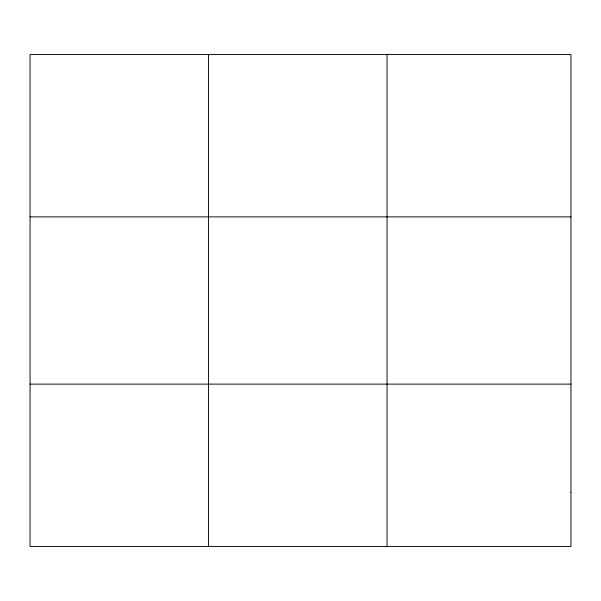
<?xml version="1.0" encoding="UTF-8"?>
<svg xmlns="http://www.w3.org/2000/svg" width="601" height="601" viewBox="0 0 601 601"><rect width="100%" height="100%" fill="white"/><g stroke="black" fill="none" stroke-linecap="round" stroke-linejoin="round"><path stroke-width="0.9" d="M208.547 546.444L208.547 54.556M387.044 546.444L387.044 54.556M30.05 216.878L570.95 216.878M30.05 384.122L570.95 384.122M570.95 492.339L570.95 546.444L30.05 546.444L30.05 54.556L570.95 54.556L570.95 492.339"/></g></svg>
